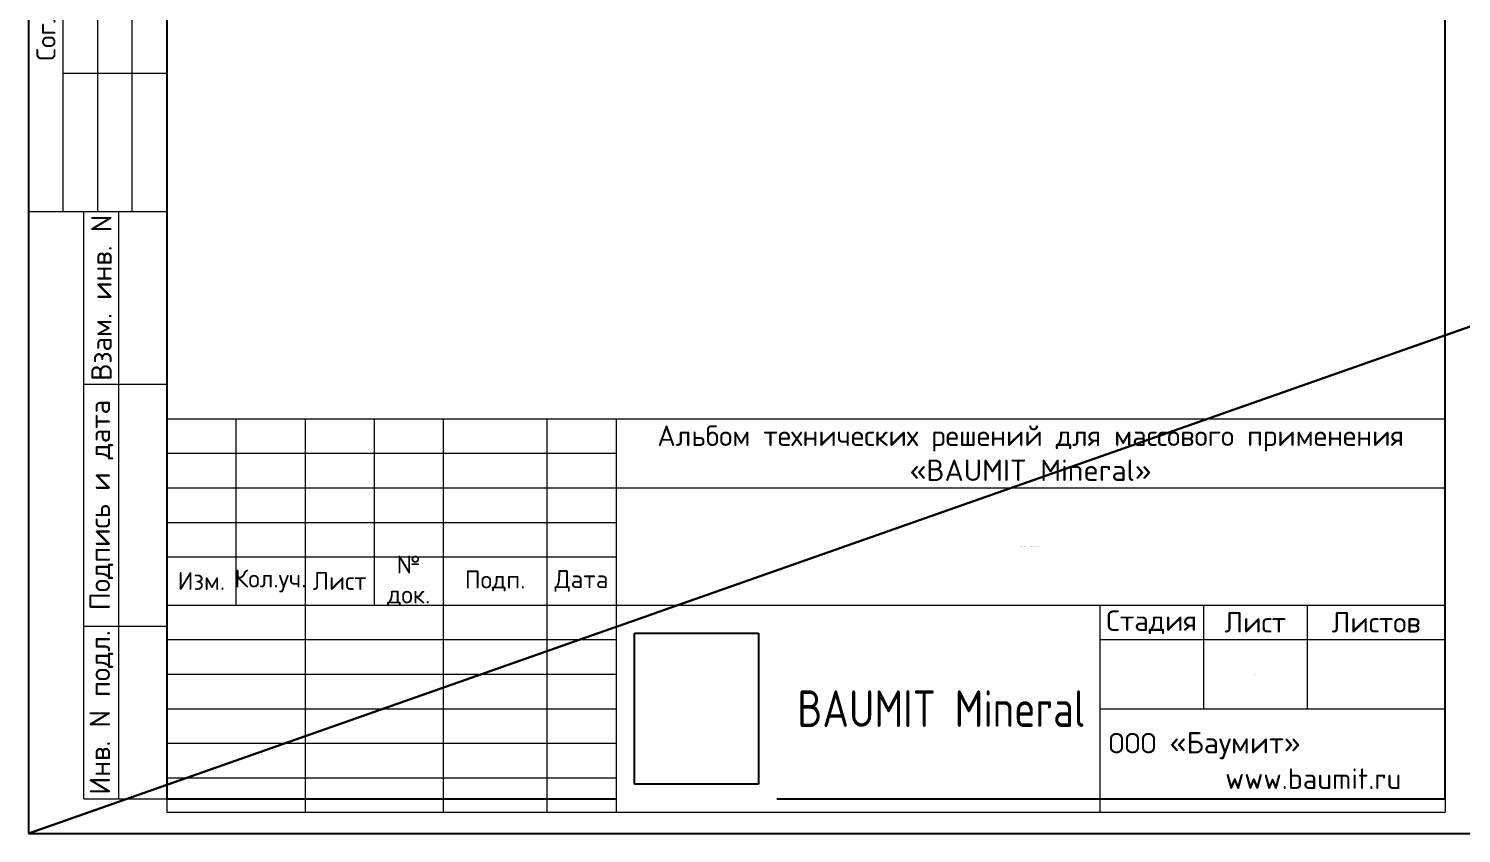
# Model space of a CAD drawing. Header units: millimetres. Extents: x -354900 to 8840672, y 0 to 292181.
# Drawn here: x -1158 to -598, y 140229 to 140543 of the extents above; entities that cross this region are included whole.
import ezdxf

# ---------------------------------------------------------------- set-up
doc = ezdxf.new("R2010")
doc.units = ezdxf.units.MM
doc.header["$MEASUREMENT"] = 0
doc.set_wipeout_variables(frame=1)
doc.layers.get('0').update_dxf_attribs({"color": 250, "lineweight": 9})
doc.layers.add('АР_Размеры', color=175, linetype='Continuous', lineweight=9)
doc.layers.add('рамки', color=7, linetype='Continuous')
doc.styles.get("Standard").update_dxf_attribs({"font": 'isocpeur.ttf'})
picture_1 = doc.add_image_def('image1.jpg', size_in_pixel=(339, 412))

# ---------------------------------------------------------------- blocks, each defined once
blk = doc.blocks.new('лого 22 jpg')
at = {"insert": (66.94, 0), "char_height": 10, "attachment_point": 5}
blk.add_mtext_dynamic_manual_height_columns('\\pxsm1,qc;{\\fGOST 2.304 type A|b1|i0|c204|p34;BAUMIT Mineral}', width=86.522, gutter_width=40, heights=[0], dxfattribs=at)
blk.add_wipeout([(-21.95, 25.6), (21.95, 25.6), (21.95, -25.6), (-21.95, -25.6)])
image = blk.add_image(picture_1, insert=(-16.95, -20.6), size_in_units=(33.9, 41.2))
image.dxf.flags = 7
blk = doc.blocks.new('*T754')
at = {"layer": 'рамки', "color": 0, "linetype": 'ByBlock', "lineweight": -2, "ltscale": 100, "transparency": 16777216}
for p, q in [((0, 0), (499.5, 0)), ((0, 0), (0, -153.79)), ((27, 0), (27, -72.79)), ((54, 0), (54, -153.79)), ((81, 0), (81, -72.79)), ((108, 0), (108, -153.79)), ((148.5, 0), (148.5, -153.79)), ((499.5, 0), (499.5, -153.79)), ((0, -13.5), (175.5, -13.5)), ((0, -27), (499.5, -27)), ((0, -40.5), (175.5, -40.5)), ((0, -54), (175.5, -54)), ((0, -72.79), (499.5, -72.79)), ((364.5, -72.79), (364.5, -153.79)), ((405, -72.79), (405, -113.29)), ((445.5, -72.79), (445.5, -113.29)), ((364.5, -86.29), (499.5, -86.29)), ((364.5, -113.29), (499.5, -113.29)), ((0, -153.79), (499.5, -153.79))]:
    blk.add_line(p, q, dxfattribs=at)
at = {"layer": 'рамки', "color": 0, "ltscale": 100, "transparency": 16777216, "xscale": 1.429311873588077, "yscale": 1.429311873588077, "zscale": 1.429311873588077}
blk.add_blockref('лого 22 jpg', (206.93, -113.29), dxfattribs=at)
at = {"layer": 'рамки', "color": 0, "ltscale": 100, "transparency": 16777216, "attachment_point": 5}
for s, insert, char_height, width in [('Альбом технических решений для массового применения {\\H1.0417x;\\C256;«BAUMIT Mineral»}', (337.5, -13.5), 8, 323.88), ('{\\C256;Установка декоративного элемента. Карниз с отливом. Вариант 1}', (337.5, -49.89), 0.18, 323.88), ('№ док.', (94.5, -63.39), 7, 26.88), ('Изм.', (13.5, -63.39), 7, 26.88), ('Кол.уч.', (40.5, -63.39), 7, 26.88), ('Лист', (67.5, -63.39), 7, 26.88), ('Подп.', (128.25, -63.39), 7, 40.38), ('Дата', (162, -63.39), 7, 26.88), ('Стадия', (384.75, -79.54), 8, 40.38), ('Лист', (425.25, -79.54), 8, 40.38), ('Листов', (472.5, -79.54), 8, 53.88), ('12.4', (425.25, -99.79), 0.18, 40.38), ('12.10', (472.5, -99.79), 0.18, 53.88), ('ООО {\\H1.0417x;\\C256;«Баумит»                  ww}w.baumit.ru', (432, -133.54), 8, 134.88)]:
    blk.add_mtext(s, dxfattribs=dict(at, insert=insert, char_height=char_height, width=width))
at = {"layer": 'рамки', "color": 0, "linetype": 'ByBlock', "lineweight": -2, "ltscale": 100, "transparency": 16777216}
for p, q in [((175.5, 0), (175.5, -153.79)), ((0, -86.29), (175.5, -86.29)), ((0, -99.79), (175.5, -99.79)), ((0, -113.29), (175.5, -113.29)), ((0, -126.79), (175.5, -126.79)), ((0, -140.29), (175.5, -140.29))]:
    blk.add_line(p, q, dxfattribs=at)
blk = doc.blocks.new('*T755')
at = {"layer": 'рамки', "color": 0, "linetype": 'ByBlock', "lineweight": -2, "ltscale": 100, "transparency": 16777216}
for p, q in [((0, 0), (0, 229.5)), ((0, 229.5), (32.4, 229.5)), ((13.67, 0), (13.67, 229.5)), ((32.4, 0), (32.4, 229.5)), ((0, 162), (32.4, 162)), ((0, 67.5), (32.4, 67.5)), ((0, 0), (32.4, 0))]:
    blk.add_line(p, q, dxfattribs=at)
at = {"layer": 'рамки', "color": 0, "ltscale": 100, "transparency": 16777216, "char_height": 8, "attachment_point": 5, "rotation": 90}
for s, insert, width in [('Взам. инв. N', (6.83, 195.75), 67.38), ('Подпись и дата', (6.83, 114.75), 94.38), ('Инв. N подл.', (6.83, 33.75), 67.38)]:
    blk.add_mtext(s, dxfattribs=dict(at, insert=insert, width=width))
blk = doc.blocks.new('*T759')
at = {"layer": 'рамки', "color": 0, "linetype": 'ByBlock', "lineweight": -2, "ltscale": 100, "transparency": 16777216}
for p, q in [((0, 0), (0, 175.5)), ((0, 175.5), (54, 175.5)), ((13.5, 0), (13.5, 175.5)), ((27, 0), (27, 175.5)), ((40.5, 0), (40.5, 175.5)), ((54, 0), (54, 175.5)), ((13.5, 148.5), (54, 148.5)), ((13.5, 108), (54, 108)), ((13.5, 54), (54, 54)), ((0, 0), (54, 0))]:
    blk.add_line(p, q, dxfattribs=at)
at = {"layer": 'рамки', "color": 0, "ltscale": 100, "transparency": 16777216, "insert": (6.75, 87.75), "char_height": 7.5, "width": 175.38, "attachment_point": 5, "rotation": 90}
blk.add_mtext('Согласовано:', dxfattribs=at)

msp = doc.modelspace()

# ---------------------------------------------------------------- linework, layer by layer
at = {"layer": 'рамки'}
for points in [[(-1158.1, 140228.5), (-591.1, 140228.5), (-591.1, 141030.4), (-1158.1, 141030.4)], [(-1104.1, 140242), (-604.6, 140242), (-604.6, 141016.9), (-1104.1, 141016.9)]]:
    msp.add_lwpolyline(points, close=True, dxfattribs=at)

# ---------------------------------------------------------------- block references
msp.add_blockref('*T759', (-1158.1, 140471.5))

# ---------------------------------------------------------------- next in the draw order: block references
msp.add_blockref('*T754', (-1104.1, 140390.5))

# ---------------------------------------------------------------- next in the draw order: linework, layer by layer
at = {"layer": 'АР_Размеры', "color": 1, "lineweight": 30, "ltscale": 100}
msp.add_line((-1158.1, 140228.5), (1079.81, 141015.42), dxfattribs=at)

# ---------------------------------------------------------------- next in the draw order: block references
msp.add_blockref('*T755', (-1136.5, 140242))

doc.saveas('drawing.dxf')
